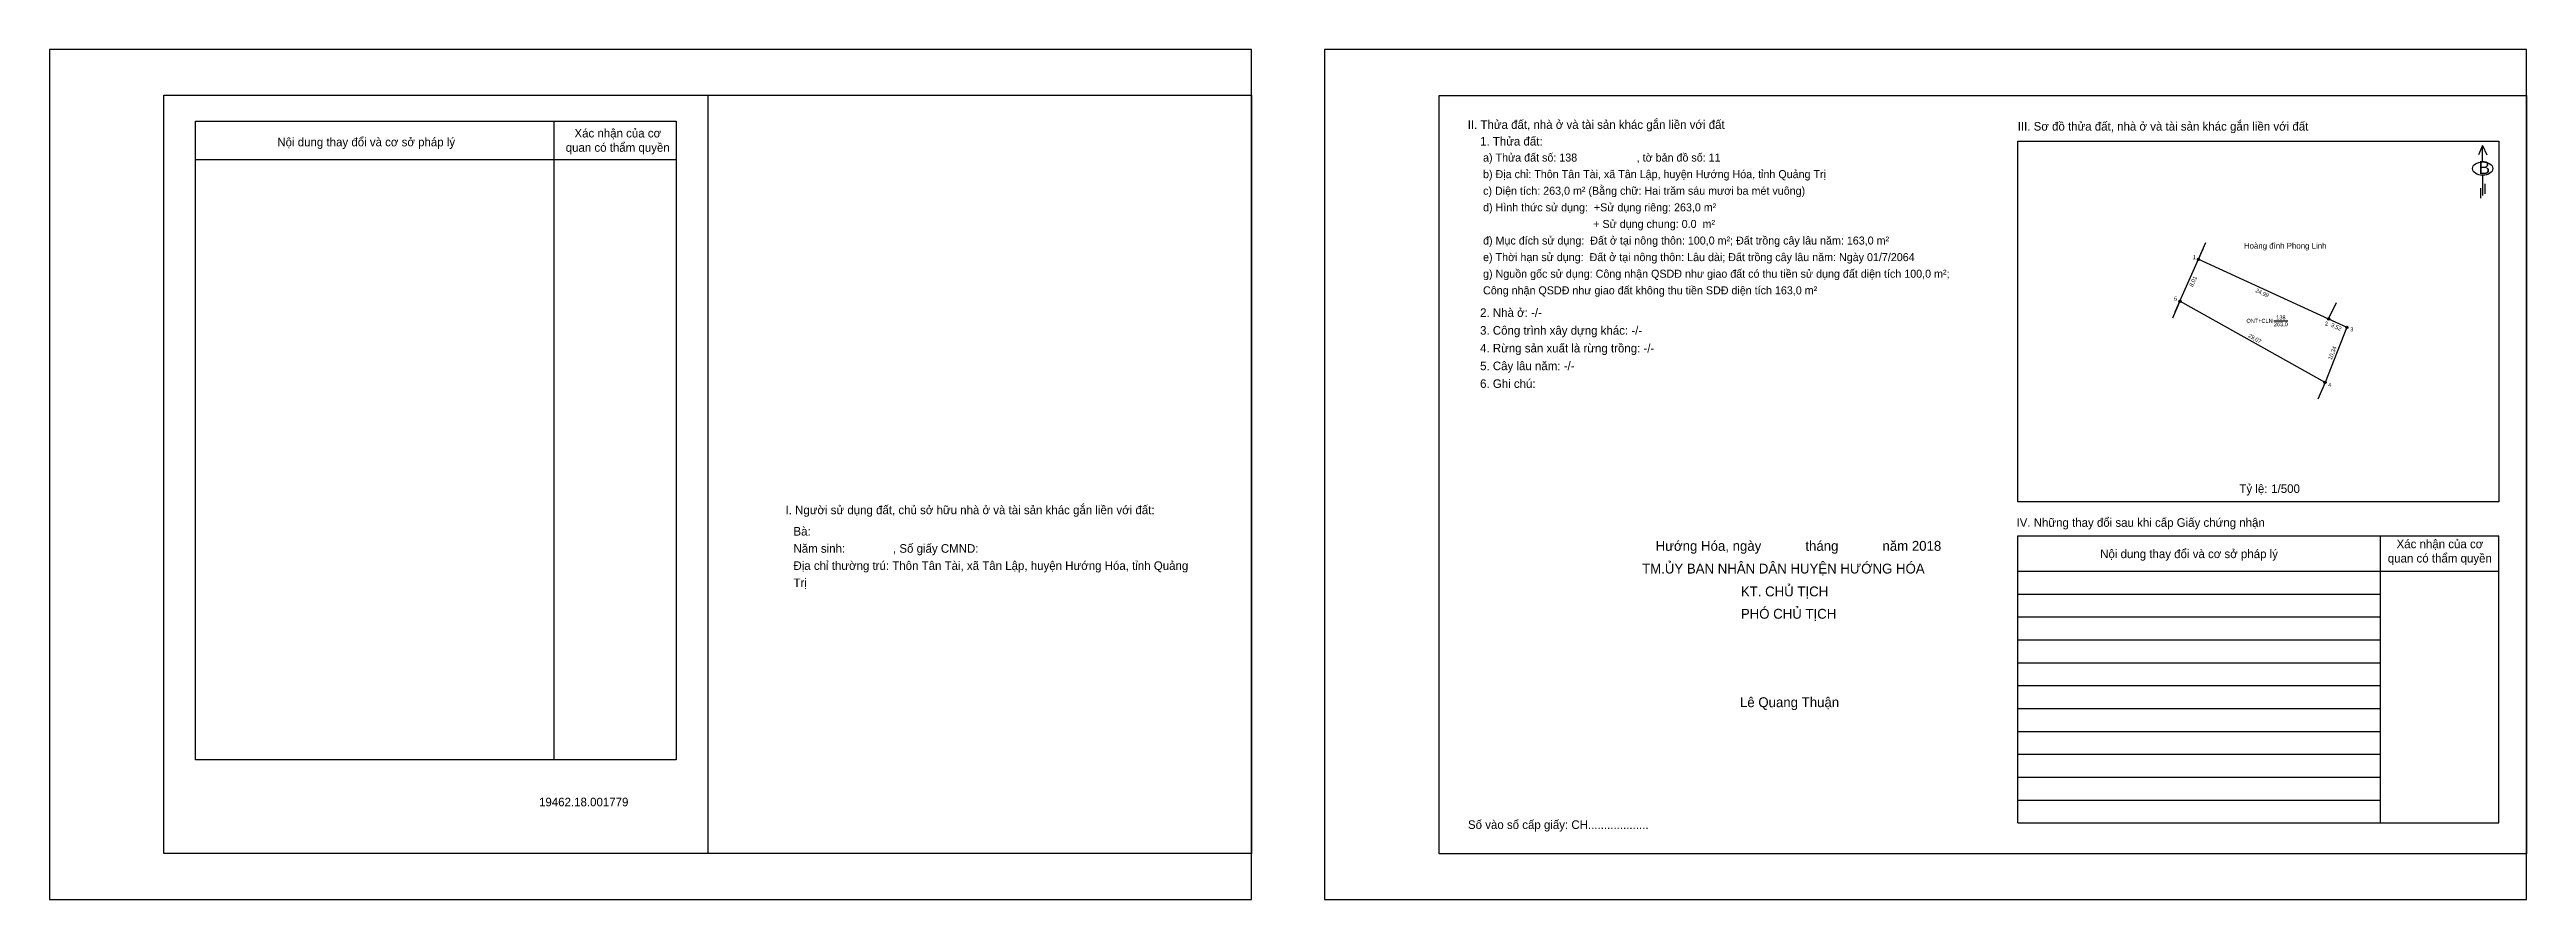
# Model space of a CAD drawing. Extents: x 547236 to 547668, y 1837423 to 1837571.
import ezdxf

# ---------------------------------------------------------------- set-up
doc = ezdxf.new("R2010")
doc.units = 0
for name, color, linetype in [('CanhThua', 7, 'Continuous'), ('ChieuDaiCanhThua', 7, 'Continuous'), ('Khung', 7, 'Continuous'), ('KhungInTrang1', 7, 'Continuous'), ('KhungInTrang2', 7, 'Continuous'), ('Level 23', 7, 'Continuous'), ('MocDinhThua', 7, 'Continuous'), ('NhanDiaChinhThua', 7, 'Continuous'), ('NhanTuCan', 7, 'Continuous'), ('ON', 7, 'Continuous'), ('RauThua', 7, 'Continuous'), ('SoHieuDinhThua', 7, 'Continuous'), ('Template', 7, 'Continuous'), ('ThongTin', 7, 'Continuous')]:
    doc.layers.add(name, color=color, linetype=linetype)

msp = doc.modelspace()

# ---------------------------------------------------------------- linework, layer by layer
at = {"layer": 'CanhThua'}
for p, q in [((547607.93, 1837527.11), (547611.18, 1837534.44)), ((547611.18, 1837534.44), (547633.9, 1837524.03)), ((547633.31, 1837512.94), (547607.93, 1837527.11)), ((547637.1, 1837522.56), (547633.31, 1837512.94)), ((547633.9, 1837524.03), (547637.1, 1837522.56))]:
    msp.add_line(p, q, dxfattribs=at)
at = {"layer": 'Khung'}
for p, q in [((547478.49, 1837563.09), (547668.49, 1837563.09)), ((547478.49, 1837430.59), (547478.49, 1837563.09)), ((547579.63, 1837492.05), (547579.63, 1837555.1)), ((547579.63, 1837555.1), (547663.63, 1837555.1)), ((547663.63, 1837555.1), (547663.63, 1837492.05)), ((547663.63, 1837492.05), (547579.63, 1837492.05))]:
    msp.add_line(p, q, dxfattribs=at)
msp.add_lwpolyline([(547445.69, 1837430.6), (547255.69, 1837430.6), (547255.69, 1837563.1), (547445.69, 1837563.1)], close=True, dxfattribs=at)
for points in [[(547350.69, 1837563.1), (547350.69, 1837430.6)], [(547668.49, 1837563.09), (547668.49, 1837430.59), (547478.49, 1837430.59)]]:
    msp.add_lwpolyline(points, dxfattribs=at)
at = {"layer": 'KhungInTrang1'}
msp.add_lwpolyline([(547235.69, 1837571.09), (547235.69, 1837422.59), (547445.69, 1837422.59), (547445.69, 1837571.09)], close=True, dxfattribs=at)
at = {"layer": 'KhungInTrang2'}
msp.add_lwpolyline([(547458.49, 1837571.09), (547458.49, 1837422.59), (547668.49, 1837422.59), (547668.49, 1837571.09)], close=True, dxfattribs=at)
at = {"layer": 'Level 23'}
for p, q in [((547611.18, 1837534.44), (547611.98, 1837536.27)), ((547607.93, 1837527.11), (547611.18, 1837534.44)), ((547607.13, 1837525.27), (547607.93, 1837527.11))]:
    msp.add_line(p, q, dxfattribs=at)
at = {"layer": 'MocDinhThua'}
for centre in [(547611.18, 1837534.44), (547607.93, 1837527.11), (547633.9, 1837524.03), (547637.1, 1837522.56), (547633.31, 1837512.94)]:
    msp.add_circle(centre, 0.204, dxfattribs=at)
at = {"layer": 'NhanDiaChinhThua'}
msp.add_line((547624.35, 1837523.69), (547626.77, 1837523.69), dxfattribs=at)
at = {"layer": 'ON'}
for p, q in [((547261.19, 1837558.59), (547345.19, 1837558.59)), ((547261.19, 1837446.98), (547261.19, 1837558.59)), ((547345.19, 1837558.59), (547345.19, 1837446.98)), ((547261.19, 1837551.9), (547345.19, 1837551.9)), ((547579.63, 1837486.13), (547663.63, 1837486.13)), ((547642.9, 1837486.13), (547642.9, 1837435.97)), ((547579.63, 1837479.95), (547663.63, 1837479.95)), ((547579.63, 1837475.95), (547642.9, 1837475.95)), ((547579.63, 1837471.95), (547642.9, 1837471.95)), ((547579.63, 1837467.95), (547642.9, 1837467.95)), ((547579.63, 1837463.95), (547642.9, 1837463.95)), ((547579.63, 1837459.95), (547642.9, 1837459.95)), ((547579.63, 1837455.95), (547642.9, 1837455.95)), ((547579.63, 1837451.95), (547642.9, 1837451.95)), ((547579.63, 1837447.95), (547642.9, 1837447.95)), ((547579.63, 1837443.95), (547642.9, 1837443.95)), ((547579.63, 1837439.95), (547642.9, 1837439.95))]:
    msp.add_line(p, q, dxfattribs=at)
for points in [[(547323.83, 1837558.59), (547323.83, 1837446.98)], [(547579.63, 1837435.97), (547579.63, 1837486.13)], [(547663.63, 1837435.97), (547663.63, 1837486.13)], [(547345.19, 1837446.98), (547261.19, 1837446.98)]]:
    msp.add_lwpolyline(points, dxfattribs=at)
at = {"layer": 'RauThua'}
for p, q in [((547611.18, 1837534.44), (547612.47, 1837537.38)), ((547607.93, 1837527.11), (547606.65, 1837524.17)), ((547633.9, 1837524.03), (547635.3, 1837526.92)), ((547633.31, 1837512.94), (547632.04, 1837509.99))]:
    msp.add_line(p, q, dxfattribs=at)
at = {"layer": 'Template'}
for p, q in [((547660.81, 1837554.3), (547660.09, 1837552.7)), ((547660.81, 1837551.47), (547660.81, 1837554.3)), ((547660.81, 1837554.3), (547661.54, 1837552.7)), ((547660.83, 1837549.13), (547660.83, 1837545.56)), ((547660.45, 1837546.89), (547660.45, 1837545.15)), ((547661.23, 1837547.63), (547661.23, 1837545.89)), ((547579.63, 1837435.97), (547663.63, 1837435.97))]:
    msp.add_line(p, q, dxfattribs=at)
msp.add_ellipse((547660.83, 1837550.29), major_axis=(1.78, 0), ratio=0.655849, dxfattribs=at)

# ---------------------------------------------------------------- texts
at = {"layer": 'ChieuDaiCanhThua'}
for s, rotation, p in [('8,01', 66.0832, (547610.18, 1837529.57)), ('24,99', 335.3919, (547621.05, 1837528.75)), ('3,52', 335.3986, (547634.25, 1837522.71)), ('29,07', 330.8263, (547619.79, 1837520.89)), ('10,34', 68.4856, (547634.45, 1837516.81))]:
    msp.add_text(s, height=0.706, rotation=rotation, dxfattribs=at).set_placement(p)
at = {"layer": 'NhanDiaChinhThua'}
for s, p in [('ONT+CLN', (547619.56, 1837523.34)), ('263,0', (547624.35, 1837522.75)), ('138', (547624.76, 1837523.93))]:
    msp.add_text(s, height=0.706, dxfattribs=at).set_placement(p)
at = {"layer": 'NhanTuCan'}
msp.add_text('Hoàng đình Phong Linh', height=1.0269, dxfattribs=at).set_placement((547619.11, 1837536.29))
at = {"layer": 'ON'}
for s, height, p in [('Xác nhận của cơ ', 1.5, (547327.41, 1837555.73)), ('Nội dung thay đổi và cơ sở pháp lý', 1.5, (547275.49, 1837554.18)), ('quan có thẩm quyền', 1.5, (547325.88, 1837553.23)), ('I. Người sử dụng đất, chủ sở hữu nhà ở và tài sản khác gắn liền với đất:', 1.5, (547364.29, 1837489.9)), ('Tỷ lệ:', 1.5, (547618.33, 1837493.62)), ('1/500', 1.5, (547623.88, 1837493.62)), ('IV. Những thay đổi sau khi cấp Giấy chứng nhận', 1.5, (547579.38, 1837487.7)), ('Nội dung thay đổi và cơ sở pháp lý', 1.5, (547594, 1837482.23)), ('quan có thẩm quyền', 1.5, (547644.26, 1837481.46)), ('Xác nhận của cơ ', 1.5, (547645.79, 1837483.96)), ('Lê Quang Thuận', 1.7268, (547531.06, 1837456.19))]:
    msp.add_text(s, height=height, dxfattribs=at).set_placement(p)
at = {"layer": 'SoHieuDinhThua'}
for s, p in [('1', (547610.16, 1837534.46)), ('5', (547606.92, 1837527.2)), ('2', (547633.28, 1837522.86)), ('3', (547637.7, 1837521.84)), ('4', (547633.85, 1837512.15))]:
    msp.add_text(s, height=0.706, dxfattribs=at).set_placement(p)
at = {"layer": 'Template'}
for s, height, p in [('II. Thửa đất, nhà ở và tài sản khác gắn liền với đất', 1.5, (547483.49, 1837557.23)), ('III. Sơ đồ thửa đất, nhà ở và tài sản khác gắn liền với đất', 1.5, (547579.59, 1837556.93)), ('B', 2.25, (547660.11, 1837549.34)), ('Hướng Hóa, ngày            tháng            năm 2018', 1.7268, (547516.32, 1837483.51)), ('TM.ỦY BAN NHÂN DÂN HUYỆN HƯỚNG HÓA', 1.7268, (547513.96, 1837479.54)), ('KT. CHỦ TỊCH', 1.7268, (547531.22, 1837475.55)), ('PHÓ CHỦ TỊCH', 1.7268, (547531.22, 1837471.64)), ('19462.18.001779', 1.5, (547321.22, 1837438.87)), ('Số vào sổ cấp giấy: CH...................', 1.5, (547483.54, 1837434.91))]:
    msp.add_text(s, height=height, dxfattribs=at).set_placement(p)
at = {"layer": 'ThongTin'}
for s, height, p in [('1. Thửa đất: ', 1.5, (547485.65, 1837554.32)), (' a) Thửa đất số: 138                    , tờ bản đồ số: 11', 1.4, (547485.65, 1837551.52)), (' b) Địa chỉ: Thôn Tân Tài, xã Tân Lập, huyện Hướng Hóa, tỉnh Quảng Trị', 1.4, (547485.65, 1837548.62)), (' d) Hình thức sử dụng:  +Sử dụng riêng: 263,0 m²', 1.4, (547485.65, 1837542.82)), (' c) Diện tích: 263,0 m² (Bằng chữ: Hai trăm sáu mươi ba mét vuông)', 1.4, (547485.65, 1837545.72)), ('                                      + Sử dụng chung: 0.0  m²', 1.4, (547485.65, 1837539.92)), (' đ) Mục đích sử dụng:  Đất ở tại nông thôn: 100,0 m²; Đất trồng cây lâu năm: 163,0 m²', 1.4, (547485.65, 1837537.02)), (' e) Thời hạn sử dụng:  Đất ở tại nông thôn: Lâu dài; Đất trồng cây lâu năm: Ngày 01/7/2064', 1.4, (547485.65, 1837534.12)), (' g) Nguồn gốc sử dụng: Công nhận QSDĐ như giao đất có thu tiền sử dụng đất diện tích 100,0 m²;', 1.4, (547485.65, 1837531.22)), (' Công nhận QSDĐ như giao đất không thu tiền SDĐ diện tích 163,0 m²', 1.4, (547485.65, 1837528.32)), ('3. Công trình xây dựng khác: -/-', 1.5, (547485.65, 1837521.27)), ('2. Nhà ở: -/-', 1.5, (547485.65, 1837524.37)), ('4. Rừng sản xuất là rừng trồng: -/-', 1.5, (547485.65, 1837518.17)), ('5. Cây lâu năm: -/-', 1.5, (547485.65, 1837515.07)), ('6. Ghi chú:', 1.5, (547485.65, 1837511.97)), ('Bà: ', 1.5, (547365.68, 1837486.17)), ('Năm sinh:               , Số giấy CMND:', 1.5, (547365.68, 1837483.17)), ('Địa chỉ thường trú: Thôn Tân Tài, xã Tân Lập, huyện Hướng Hóa, tỉnh Quảng', 1.5, (547365.68, 1837480.17)), ('Trị', 1.5, (547365.68, 1837477.17))]:
    msp.add_text(s, height=height, dxfattribs=at).set_placement(p)

doc.saveas('drawing.dxf')
